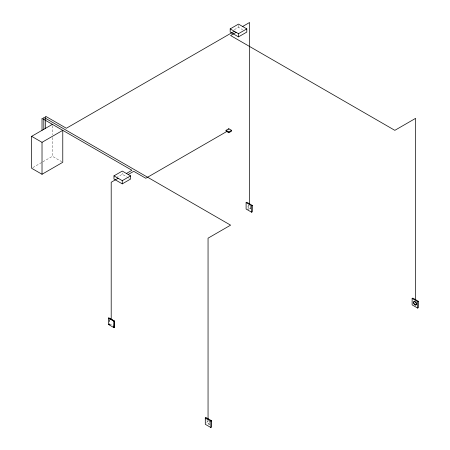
<?xml version="1.0" encoding="UTF-8"?>
<svg xmlns="http://www.w3.org/2000/svg" width="450" height="450" viewBox="0 0 450 450"><rect width="100%" height="100%" fill="white"/><g stroke="black" fill="none" stroke-linecap="round" stroke-linejoin="round"><path stroke-width="0.34" stroke-dasharray="2.25 1.69" d="M234.338 29.689L238.489 27.293L242.64 29.689M32.828 167.597L42.317 162.124M42.907 161.781L52.397 156.302L61.622 161.629M116.336 177.699L122.271 174.274L127.013 177.013M248.304 205.493L248.58 205.335A1.958 1.131 60 0 0 248.867 208.013A1.958 1.131 60 0 0 250.898 208.215M209.447 424.164L209.722 424.001A1.958 1.131 60 0 1 207.9 423.09A1.958 1.131 60 0 1 207.546 420.817M247.343 208.946L249.007 209.903M127.603 177.356L129.386 178.38M109.541 323.814L113.068 325.851M238.489 25.374L238.489 27.293M205.976 418.151L205.976 423.264M122.271 172.997L122.271 174.274M109.541 319.742L109.541 323.134M109.26 319.219L109.26 323.297M52.397 125.736L52.397 134.769M52.397 137.548L52.397 156.302M209.436 421.324A1.958 1.131 60 0 1 209.722 421.746M209.801 423.652A1.958 1.131 60 0 1 207.776 423.45A1.958 1.131 60 0 1 207.489 420.772M208.108 420.716A1.958 1.131 60 0 1 208.822 421.132M209.16 421.481A1.958 1.131 60 0 1 209.801 422.826M250.537 206.466A1.958 1.131 60 0 1 250.898 207.388M250.262 206.623A1.958 1.131 60 0 1 249.975 208.969A1.958 1.131 60 0 1 247.944 206.831A1.958 1.131 60 0 1 249.283 205.588"/><path stroke-width="0.67" d="M31.641 136.333L42.019 142.324L62.775 130.343L62.775 162.292L42.019 174.274L31.641 168.283L31.641 136.333L52.397 124.346M230.186 28.89L238.489 24.098L246.791 28.89L246.791 32.085L238.489 36.877L230.186 32.085L230.186 28.89L238.489 33.683L246.791 28.89M234.338 31.286L66.369 128.261L45.619 116.28L45.619 128.261M242.64 26.494L249.559 22.5L249.559 203.833M236.138 32.327L230.602 35.522L394.836 130.337L415.592 118.356L415.592 299.689M113.968 175.871L122.271 171.079L130.567 175.871L130.567 179.066L122.271 183.859L113.968 179.066L113.968 175.871L122.271 180.664L130.567 175.871M118.119 178.268L111.201 182.261L111.201 319.657M126.416 173.475L131.951 170.28L42.019 118.356L42.019 130.343M128.216 174.516L133.751 171.321L145.789 178.268L227.419 131.136M226.035 130.337L228.803 128.739L231.57 130.337L231.57 131.136L228.803 132.739L226.035 131.136L226.035 130.337L228.803 131.934L231.57 130.337M246.099 202.635L246.791 202.236L252.326 205.431L252.326 211.821L251.634 212.22L246.099 209.025L246.099 202.635L251.634 205.83L252.326 205.431M108.433 318.06L108.849 317.824L114.384 321.019L114.384 327.409L113.968 327.651L108.433 324.45L108.433 318.06L113.968 321.255L114.384 321.019M108.433 324.45L108.849 324.214L109.952 324.849M113.968 326.689L114.244 321.098L109.541 318.381M205.284 417.915L205.976 417.516L211.511 420.711L211.511 427.101L210.819 427.5L205.284 424.305L205.284 417.915L210.819 421.11L211.511 420.711M412.132 298.491L412.824 298.091L418.359 301.286L418.359 307.676L417.668 308.076L412.132 304.881L412.132 298.491L417.668 301.686L418.359 301.286M113.276 326.767L114.384 327.409M417.668 301.686L417.668 308.076M251.634 205.83L251.634 212.22M238.489 33.683L238.489 36.877M228.803 128.739L228.803 129.538M228.803 131.934L228.803 132.739M210.819 421.11L210.819 427.5M208.052 419.512L208.052 238.179L230.602 225.157L43.819 117.321L43.819 129.302M122.271 180.664L122.271 183.859M113.968 321.255L113.968 327.651M42.019 142.324L42.019 174.274M416.514 304.312A1.958 1.131 60 0 1 414.934 304.56A1.958 1.131 60 0 1 413.798 302.192A1.958 1.131 60 0 1 415.176 301.528M415.868 302.141A1.958 1.131 60 0 1 416.514 303.486M413.516 302.484A1.958 1.131 60 0 0 415.592 305.066A1.958 1.131 60 0 0 415.592 302.299A1.958 1.131 60 0 0 413.516 302.484"/></g></svg>
